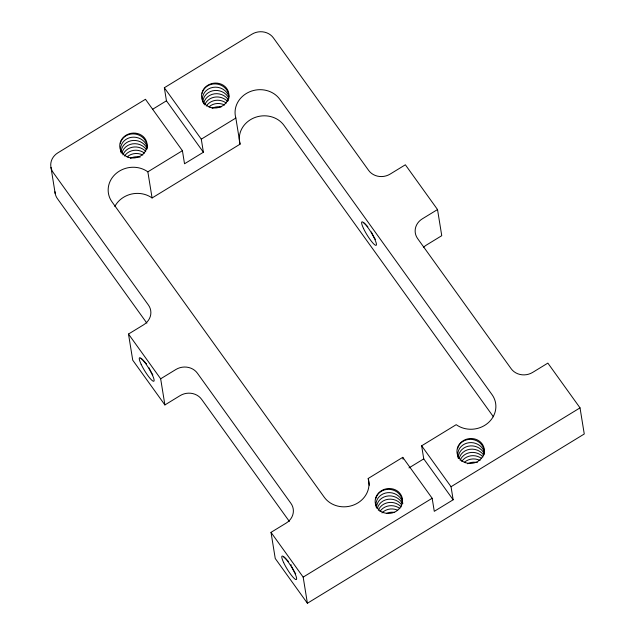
<?xml version="1.0" encoding="UTF-8"?>
<svg xmlns="http://www.w3.org/2000/svg" width="635" height="635" viewBox="0 0 635 635"><rect width="100%" height="100%" fill="white"/><g stroke="black" fill="none" stroke-linecap="round" stroke-linejoin="round"><path stroke-width="0.95" d="M289.385 521.462L201.605 399.312A15.605 14.129 -9.2 0 0 180.102 395.637L164.894 404.94L132.731 360.18L128.5 334.042L143.708 324.747A15.605 14.129 -9.2 0 0 148.415 305.046L53.181 172.514A15.605 14.129 -9.2 0 1 57.896 152.813L145.463 99.282L182.412 150.701L184.523 163.774L203.398 152.233L166.449 100.814L164.338 87.749L251.904 34.211A15.605 14.129 -9.2 0 1 273.407 37.886L368.641 170.418A15.605 14.129 -9.2 0 0 390.152 174.085L405.36 164.79L437.523 209.55L441.754 235.688L426.545 244.983A15.605 14.129 -9.2 0 0 423.442 247.452M152.503 109.347L166.449 100.814M203.398 152.233L201.287 139.168L235.847 118.039A24.344 22.042 -9.2 0 1 249.603 91.821A24.344 22.042 -9.2 0 1 279.789 99.282L492.046 394.66A24.344 22.042 -9.2 0 1 487.736 423.212A24.344 22.042 -9.2 0 1 456.2 424.68L421.64 445.81L451.041 486.72L453.152 499.785L434.276 511.326L432.157 498.261L402.765 457.351L368.205 478.472A24.344 22.042 -9.2 0 1 354.449 504.69A24.344 22.042 -9.2 0 1 324.255 497.229L111.998 201.859A24.344 22.042 -9.2 0 1 116.316 173.299A24.344 22.042 -9.2 0 1 147.852 171.831L182.412 150.701M114.824 206.478A24.344 22.042 -9.2 0 1 152.082 197.969L240.078 144.169A24.344 22.042 -9.2 0 1 253.833 117.951A24.344 22.042 -9.2 0 1 284.028 125.412L493.387 416.766M164.894 404.94L160.663 378.801L175.871 369.506A15.605 14.129 -9.2 0 1 197.374 373.174L290.925 503.364A15.605 14.129 -9.2 0 1 286.21 523.065L271.01 532.36L275.241 558.49L307.403 603.25L584.264 433.999L580.025 407.868L547.862 363.109L532.662 372.404A15.605 14.129 -9.2 0 1 511.151 368.729L417.6 238.546A15.605 14.129 -9.2 0 1 422.315 218.845L437.523 209.55M408.98 467.908L423.751 458.875L421.64 445.81M307.403 603.25L303.173 577.112L432.157 498.261M451.041 486.72L580.025 407.868M164.338 87.749L201.287 139.168M423.751 458.875L453.152 499.785M146.875 323.151L57.42 198.652A15.605 14.129 -9.2 0 1 54.975 191.738M128.5 334.042L160.663 378.801M271.01 532.36L303.173 577.112M402.765 457.351L403.066 459.216M368.205 478.472L369.3 485.251M235.847 118.039L240.078 144.169M147.852 171.831L152.082 197.969M50.967 167.434L55.197 193.572M152.829 374.904A13.581 3.088 66.7 0 1 149.82 369.435M149.471 368.665A13.581 3.088 66.7 0 1 149.122 367.887M140.946 358.394A13.581 1.603 50.6 0 1 145.534 362.72M146.05 363.284A13.581 1.603 50.6 0 1 146.582 363.871M295.704 573.778A13.581 3.088 66.7 0 1 295.331 573.222M294.957 572.627A13.581 3.088 66.7 0 1 294.577 572.008M294.195 571.349A13.581 3.088 66.7 0 1 291.973 566.984M291.29 565.42A13.581 3.088 66.7 0 1 290.973 564.634M283.456 556.712A13.581 1.603 50.6 0 1 286.552 559.483M287.028 559.975A13.581 1.603 50.6 0 1 288.56 561.602M375.523 239.546A13.581 3.088 66.7 0 1 372.15 233.521M371.792 232.759A13.581 3.088 66.7 0 1 371.451 231.973M363.276 222.48A13.581 1.603 50.6 0 1 365.903 224.79M366.371 225.25A13.581 1.603 50.6 0 1 367.855 226.806M121.904 153.099A13.573 12.462 10.5 0 1 132.548 143.851A13.573 12.462 10.5 0 1 146.288 149.439M120.317 143.304A13.573 12.462 10.5 0 1 135.184 134.033A13.573 12.462 10.5 0 1 147.074 147.09M147.026 147.868A13.573 12.462 10.5 0 1 146.772 149.408M147.264 147.241A13.573 12.462 10.5 0 0 134.025 137.16A13.573 12.462 10.5 0 0 120.848 146.566A13.573 11.874 -25.3 0 0 120.706 151.114M146.995 148.257A13.573 12.462 10.5 0 0 133.279 140.446A13.573 12.462 10.5 0 0 121.38 149.836A13.573 11.874 -25.3 0 0 121.071 152.876M130.302 158.329A13.573 12.462 10.5 0 1 140.144 157.131M122.904 154.876A13.573 12.462 10.5 0 1 145.772 151.44M124.516 156.051A13.573 12.462 10.5 0 1 144.439 153.051M127.111 156.909A13.573 12.462 10.5 0 1 142.811 155.004M228.092 99.433A13.573 12.462 10.5 0 0 214.344 93.845A13.573 12.462 10.5 0 0 203.708 103.1A13.573 11.874 -25.3 0 0 203.549 103.854M202.12 93.297A13.573 12.462 10.5 0 1 218.234 84.264A13.573 12.462 10.5 0 1 228.568 99.401M228.846 96.472A13.573 12.462 10.5 0 0 215.392 87.154A13.573 12.462 10.5 0 0 202.644 96.568A13.573 11.874 -25.3 0 0 202.66 101.838M228.798 98.25A13.573 12.462 10.5 0 0 215.074 90.448A13.573 12.462 10.5 0 0 203.176 99.83A13.573 11.874 -25.3 0 0 202.867 102.116M228.362 100.155A13.573 11.874 -25.3 0 1 228.1 100.909M212.098 108.323A13.573 12.462 10.5 0 1 221.099 106.958M204.7 104.878A13.573 12.462 10.5 0 1 227.568 101.433M206.311 106.053A13.573 12.462 10.5 0 1 226.235 103.053M208.907 106.902A13.573 12.462 10.5 0 1 224.607 105.005M459.129 458.541A13.573 12.462 10.5 0 1 469.765 449.294A13.573 12.462 10.5 0 1 483.513 454.882M457.541 448.747A13.573 12.462 10.5 0 1 472.4 439.476A13.573 12.462 10.5 0 1 484.291 452.525M484.148 454.081A13.573 12.462 10.5 0 1 483.989 454.843M484.489 452.684A13.573 12.462 10.5 0 0 471.241 442.603A13.573 12.462 10.5 0 0 458.065 452.009A13.573 11.874 -25.3 0 0 457.922 456.549M484.219 453.7A13.573 12.462 10.5 0 0 470.495 445.889A13.573 12.462 10.5 0 0 458.597 455.279A13.573 11.874 -25.3 0 0 458.295 458.319M458.287 458.002A13.573 11.874 -25.3 0 1 458.081 457.287M467.527 463.764A13.573 12.462 10.5 0 1 477.361 462.574M460.129 460.319A13.573 12.462 10.5 0 1 482.989 456.882M461.732 461.494A13.573 12.462 10.5 0 1 481.655 458.494M464.328 462.351A13.573 12.462 10.5 0 1 480.028 460.446M377.325 508.548A13.573 12.462 10.5 0 1 387.969 499.293A13.573 12.462 10.5 0 1 401.709 504.881M375.737 498.745A13.573 12.462 10.5 0 1 391.025 489.545A13.573 12.462 10.5 0 1 402.447 503.309M402.852 503.46A13.573 12.462 10.5 0 0 389.866 492.625A13.573 12.462 10.5 0 0 376.269 502.015A13.573 11.874 -25.3 0 0 376.126 506.555M402.415 503.706A13.573 12.462 10.5 0 0 388.699 495.895A13.573 12.462 10.5 0 0 376.801 505.277A13.573 11.874 -25.3 0 0 376.491 507.563M376.491 508.008A13.573 11.874 -25.3 0 1 376.277 507.286M386.469 513.413A13.573 12.462 10.5 0 1 394.724 512.413M378.325 510.326A13.573 12.462 10.5 0 1 401.193 506.889M379.928 511.5A13.573 12.462 10.5 0 1 399.859 508.5M381.945 512.913A13.573 12.462 10.5 0 1 397.462 510.095M128.159 157.194A13.732 12.438 -9.2 0 0 147.002 143.534A13.732 12.438 -9.2 0 0 125.087 135.874A13.732 12.438 -9.2 0 0 128.159 157.194M383.58 512.643A13.732 12.438 -9.2 0 0 402.415 498.983A13.732 12.438 -9.2 0 0 380.508 491.323A13.732 12.438 -9.2 0 0 383.58 512.643M283.67 562.642A13.732 2.397 58.6 0 0 296.291 579.557A13.732 2.397 58.6 0 0 287.655 561.213A13.732 2.397 58.6 0 0 283.67 562.642M141.16 364.323A13.732 2.397 58.6 0 0 153.781 381.246A13.732 2.397 58.6 0 0 145.153 362.902A13.732 2.397 58.6 0 0 141.16 364.323M209.955 107.188A13.732 12.438 -9.2 0 0 228.798 93.528A13.732 12.438 -9.2 0 0 206.883 85.876A13.732 12.438 -9.2 0 0 209.955 107.188M465.376 462.637A13.732 12.438 -9.2 0 0 484.219 448.977A13.732 12.438 -9.2 0 0 462.304 441.317A13.732 12.438 -9.2 0 0 465.376 462.637M363.49 228.409A13.732 2.397 58.6 0 0 376.103 245.332A13.732 2.397 58.6 0 0 367.474 226.989A13.732 2.397 58.6 0 0 363.49 228.409"/></g></svg>
